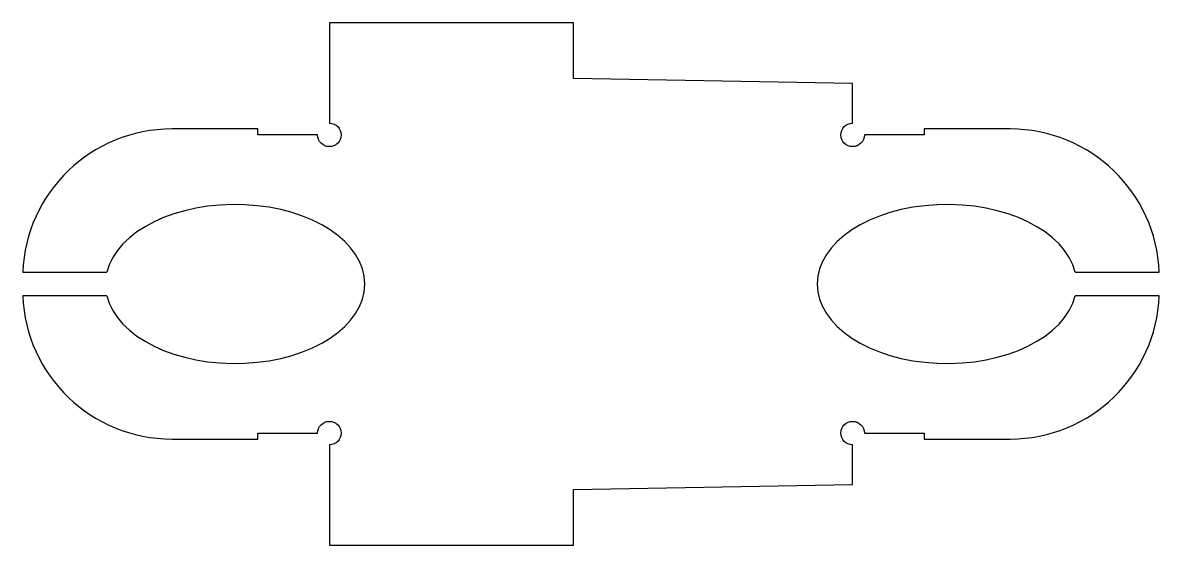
# Model space of a CAD drawing. Header units: millimetres. Extents: x -48.4 to 48.4, y -22.3 to 22.3.
import ezdxf

# ---------------------------------------------------------------- set-up
doc = ezdxf.new("R2010")
doc.units = ezdxf.units.MM

msp = doc.modelspace()

# ---------------------------------------------------------------- linework, layer by layer
for points in [[(41.204, 1), (48.35, 1, 0.402726), (35.66, 13.2), (28.35, 13.2), (28.35, 12.7), (23.256, 12.7, -2.411182), (22.25, 13.696), (22.25, 17.065), (-1.5, 17.5), (-1.5, 22.25), (-22.25, 22.25), (-22.25, 13.696, -2.411182), (-23.256, 12.7), (-28.35, 12.7), (-28.35, 13.2), (-35.66, 13.2, 0.402726), (-48.35, 1), (-41.204, 1)], [(-41.204, -1), (-48.35, -1, 0.402726), (-35.66, -13.2), (-28.35, -13.2), (-28.35, -12.7), (-23.256, -12.7, -2.411182), (-22.25, -13.696), (-22.25, -22.25), (-1.5, -22.25), (-1.5, -17.5), (22.25, -17.065), (22.25, -13.696, -2.411182), (23.256, -12.7), (28.35, -12.7), (28.35, -13.2), (35.66, -13.2, 0.402726), (48.35, -1), (41.204, -1)]]:
    msp.add_lwpolyline(points, format="xyb")
for centre, major_axis in [((-30.284, 0), (11.042, 0)), ((30.284, 0), (-11.042, 0))]:
    msp.add_ellipse(centre, major_axis=major_axis, ratio=0.613036, start_param=3.289864, end_param=9.276506)

doc.saveas('drawing.dxf')
